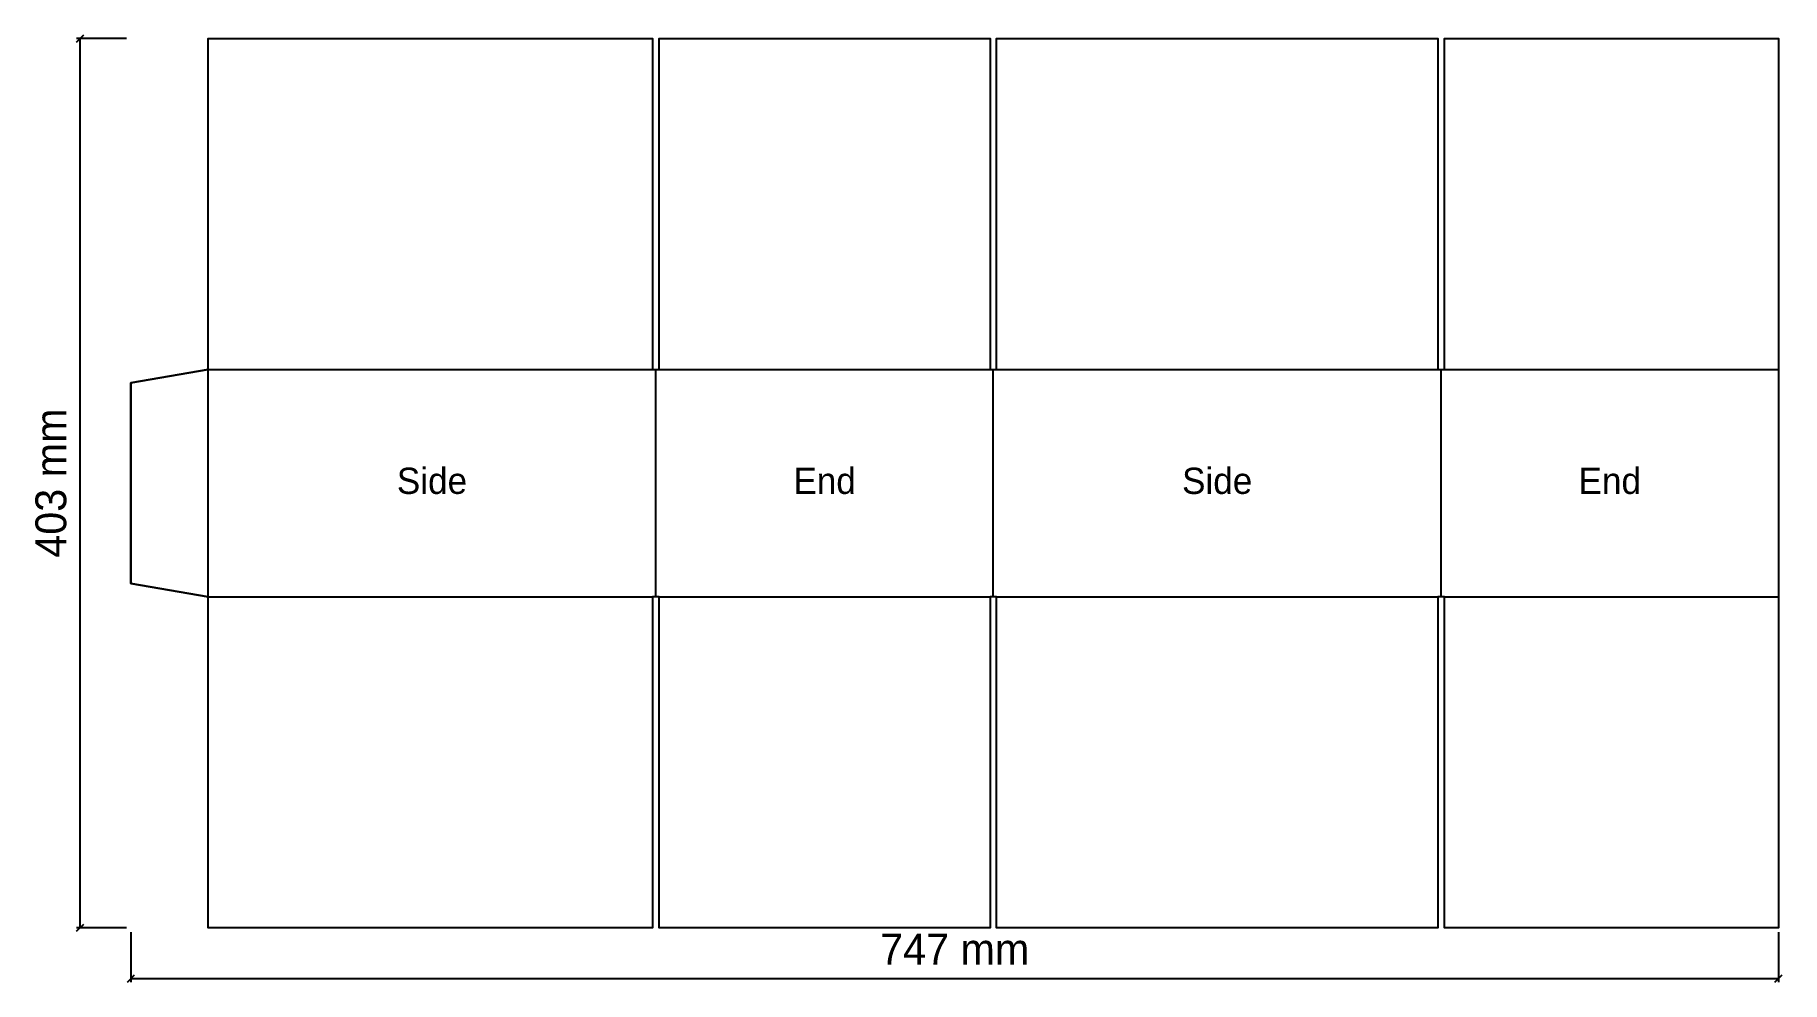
# Model space of a CAD drawing. Header units: millimetres. Extents: x -9 to 783, y 0 to 429.
import ezdxf
from ezdxf.enums import TextEntityAlignment as Align

# ---------------------------------------------------------------- set-up
doc = ezdxf.new("R2010")
doc.units = ezdxf.units.MM
for name, color, linetype in [('CREASE', 5, 'CONTINUOUS'), ('CUT', 6, 'CONTINUOUS'), ('DIMS', 9, 'CONTINUOUS'), ('GLUE', 3, 'CONTINUOUS')]:
    doc.layers.add(name, color=color, linetype=linetype)

msp = doc.modelspace()

# ---------------------------------------------------------------- linework, layer by layer
at = {"layer": 'CREASE'}
for points in [[(69.2, 174.6), (69.2, 277.6)], [(69.2, 277.6), (270.7, 277.6)], [(272.2, 174.6), (272.2, 277.6)], [(273.7, 277.6), (423.7, 277.6)], [(425.2, 174.6), (425.2, 277.6)], [(426.7, 277.6), (626.7, 277.6)], [(628.2, 174.6), (628.2, 277.6)], [(629.7, 277.6), (781.2, 277.6)], [(69.2, 174.6), (270.7, 174.6)], [(273.7, 174.6), (423.7, 174.6)], [(426.7, 174.6), (626.7, 174.6)], [(629.7, 174.6), (781.2, 174.6)]]:
    msp.add_lwpolyline(points, dxfattribs=at)
at = {"layer": 'CUT'}
msp.add_lwpolyline([(69.2, 174.6), (34.2, 180.6), (34.2, 271.6), (69.2, 277.6), (69.2, 427.6), (270.7, 427.6), (270.7, 277.6), (273.7, 277.6), (273.7, 427.6), (423.7, 427.6), (423.7, 277.6), (426.7, 277.6), (426.7, 427.6), (626.7, 427.6), (626.7, 277.6), (629.7, 277.6), (629.7, 427.6), (781.2, 427.6), (781.2, 24.6), (629.7, 24.6), (629.7, 174.6), (626.7, 174.6), (626.7, 24.6), (426.7, 24.6), (426.7, 174.6), (423.7, 174.6), (423.7, 24.6), (273.7, 24.6), (273.7, 174.6), (270.7, 174.6), (270.7, 24.6), (69.2, 24.6)], close=True, dxfattribs=at)
at = {"layer": 'DIMS'}
for points in [[(9.6, 426), (12.8, 429.2)], [(32.2, 427.6), (9.6, 427.6)], [(11.2, 24.6), (11.2, 427.6)], [(9.6, 23), (12.8, 26.2)], [(32.2, 24.6), (9.6, 24.6)], [(34.2, 22.6), (34.2, 0)], [(781.2, 22.6), (781.2, 0)], [(32.6, 0), (35.8, 3.2)], [(34.2, 1.6), (781.2, 1.6)], [(779.6, 0), (782.8, 3.2)]]:
    msp.add_lwpolyline(points, dxfattribs=at)
at = {"layer": 'GLUE'}
msp.add_lwpolyline([(34.2, 180.6), (69.2, 174.6), (69.2, 277.6), (34.2, 271.6)], close=True, dxfattribs=at)

# ---------------------------------------------------------------- texts
at = {"layer": 'DIMS'}
msp.add_text('403 mm', height=14, rotation=90, dxfattribs=at).set_placement((4.9, 226.1), align=Align.CENTER)
for s, height, p in [('Side', 11.9, (170.7, 221.2)), ('End', 11.9, (348.7, 221.2)), ('Side', 11.9, (526.7, 221.2)), ('End', 11.9, (704.7, 221.2)), ('747 mm', 14, (407.7, 7.9))]:
    msp.add_text(s, height=height, dxfattribs=at).set_placement(p, align=Align.CENTER)

doc.saveas('drawing.dxf')
